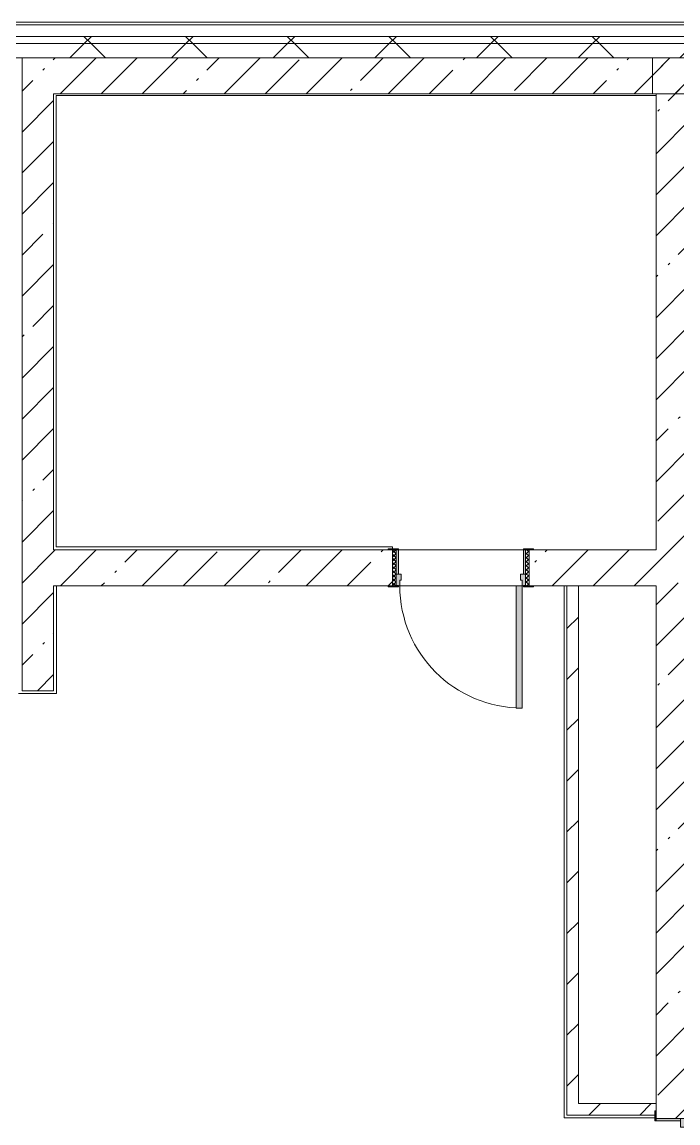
# Model space of a CAD drawing. Header units: millimetres. Extents: x 35111 to 235598, y -8553 to 29000.
# Drawn here: x 193338 to 197900, y 19695 to 27350 of the extents above; entities that cross this region are included whole.
import ezdxf

# ---------------------------------------------------------------- set-up
doc = ezdxf.new("R2010")
doc.units = ezdxf.units.MM
for name, color, linetype, lineweight, true_color in [('A-DOOR-2', 7, 'Continuous', 5, 0xaaaaaa), ('A-DOOR-3', 7, 'Continuous', 5, 0xe2e2e2), ('A-DOOR-FRAM-2', 7, 'Continuous', 5, 0xe2e2e2), ('A-DOOR-FRAM-3', 7, 'Continuous', 5, 0xaaaaaa), ('A-FLOR-2', 7, 'Continuous', 5, 0xaaaaaa)]:
    doc.layers.add(name, color=color, linetype=linetype, lineweight=lineweight, true_color=true_color)
for name, color, linetype, lineweight in [('A-WALL', 7, 'Continuous', 9), ('A-WALL-2', 7, 'Continuous', 5), ('I-WALL-3', 7, 'Continuous', 5)]:
    doc.layers.add(name, color=color, linetype=linetype, lineweight=lineweight)
pattern_1 = [(45, (108587.53, 0), (-353.5534, 353.5534), []), (135, (108587.53, 0), (-353.5534, -353.5534), [])]
pattern_2 = [(45, (108587.53, 0), (-285.1231, 285.1231), []), (45, (108872.65, 0), (-285.1231, 285.1231), [504.031, -100.806, 16.764, -84.042])]
pattern_3 = [(45, (108587.53, 0), (-176.7767, 176.7767), [])]

# ---------------------------------------------------------------- blocks, each defined once
blk = doc.blocks.new('110_Дверь_СКБ_2Ст - Д-1_л_Лестничная клетка EIS60 2-32359692-3_9_2_птичка')
at = {"layer": 'A-DOOR-3'}
for points in [[(662.5, 125), (662.5, 1025), (612.5, 1025), (612.5, 125)], [(-587.5, 525), (-637.5, 525), (-637.5, 125), (-587.5, 125)], [(712.5, -125), (712.5, 45), (697.5, 45), (697.5, -125)]]:
    blk.add_hatch(color=256, dxfattribs=at).paths.add_polyline_path(points)
h = blk.add_hatch(color=256, dxfattribs=at)
h.paths.add_polyline_path([(712.5, 125), (662.5, 125), (662.5, 75), (652.5, 75), (652.5, 45), (712.5, 45)])
h.paths.add_polyline_path([(-627.5, 45), (-627.5, 75), (-637.5, 75), (-637.5, 125), (-687.5, 125), (-687.5, 45)])
at = {"layer": 'A-DOOR-FRAM-2'}
for points in [[(-672.5, 125), (-672.5, 133), (-742.5, 133), (-742.5, 125)], [(767.5, 125), (767.5, 133), (697.5, 133), (697.5, 125)], [(-672.5, -125), (-672.5, 45), (-687.5, 45), (-687.5, -125)], [(-672.5, -133), (-672.5, -125), (-742.5, -125), (-742.5, -133)], [(767.5, -133), (767.5, -125), (697.5, -125), (697.5, -133)]]:
    blk.add_hatch(color=256, dxfattribs=at).paths.add_polyline_path(points)
at = {"layer": 'A-DOOR-2'}
for p, q in [((662.5, 1025), (612.5, 1025)), ((612.5, 1025), (612.5, 125)), ((662.5, 125), (662.5, 1025)), ((-637.5, 525), (-637.5, 125)), ((-587.5, 525), (-637.5, 525)), ((-587.5, 125), (-587.5, 525)), ((-637.5, 125), (-587.5, 125)), ((612.5, 125), (662.5, 125))]:
    blk.add_line(p, q, dxfattribs=at)
for centre, radius, start, end in [((662.5, 125), 900, 90, 180), ((-637.5, 125), 400, 360, 90)]:
    blk.add_arc(centre, radius, start, end, dxfattribs=at)
at = {"layer": 'A-DOOR-FRAM-3'}
for p, q in [((-672.5, 133), (-742.5, 133)), ((-742.5, 133), (-742.5, 125)), ((-742.5, 125), (-672.5, 125)), ((-637.5, 125), (-687.5, 125)), ((-687.5, 125), (-687.5, 45)), ((-672.5, 125), (-672.5, 133)), ((-637.5, 75), (-637.5, 125)), ((662.5, 125), (662.5, 75)), ((712.5, 125), (662.5, 125)), ((767.5, 133), (697.5, 133)), ((697.5, 133), (697.5, 125)), ((697.5, 125), (767.5, 125)), ((712.5, 45), (712.5, 125)), ((767.5, 125), (767.5, 133)), ((-687.5, 45), (-627.5, 45)), ((-672.5, 45), (-687.5, 45)), ((-687.5, 45), (-687.5, -125)), ((-672.5, -125), (-672.5, 45)), ((-627.5, 75), (-637.5, 75)), ((-627.5, 45), (-627.5, 75)), ((662.5, 75), (652.5, 75)), ((652.5, 75), (652.5, 45)), ((652.5, 45), (712.5, 45)), ((712.5, 45), (697.5, 45)), ((697.5, 45), (697.5, -125)), ((712.5, -125), (712.5, 45)), ((-672.5, -125), (-742.5, -125)), ((-742.5, -125), (-742.5, -133)), ((-742.5, -133), (-672.5, -133)), ((-687.5, -125), (-672.5, -125)), ((-672.5, -133), (-672.5, -125)), ((697.5, -125), (712.5, -125)), ((767.5, -125), (697.5, -125)), ((697.5, -125), (697.5, -133)), ((697.5, -133), (767.5, -133)), ((767.5, -133), (767.5, -125))]:
    blk.add_line(p, q, dxfattribs=at)
blk = doc.blocks.new('110_Дверь_СКБ_1Ст_Внутренняя1 - Д-8а 950x2100h _книгохранилище_ огнестойкая дверь_-32656878-3_9_2_птичка')
at = {"layer": 'A-DOOR-2'}
h = blk.add_hatch(dxfattribs=at)
h.set_pattern_fill('FP_187', color=256, style=0, pattern_type=2)
h.set_pattern_definition([(225, (1826.41, -189.685), (-14.14214, 14.14214), []), (135, (1826.41, -189.685), (14.14214, 14.14214), [])])
h.paths.add_polyline_path([(487.5, -125), (487.5, 125), (462.5, 125), (462.5, -125)])
at = {"layer": 'A-DOOR-3'}
h = blk.add_hatch(color=256, dxfattribs=at)
h.paths.add_polyline_path([(462.5, -125), (462.5, -45), (427.5, -45), (427.5, -85), (437.5, -85), (437.5, -125)])
h.paths.add_polyline_path([(-437.5, -125), (-412.5, -125), (-412.5, -85), (-402.5, -85), (-402.5, -45), (-437.5, -45)])
at = {"layer": 'A-DOOR-FRAM-2'}
for points in [[(-422.5, 125), (-422.5, 133), (-492.5, 133), (-492.5, 125)], [(-422.5, -45), (-422.5, 125), (-437.5, 125), (-437.5, -45)], [(517.5, 125), (517.5, 133), (447.5, 133), (447.5, 125)], [(462.5, -45), (462.5, 125), (447.5, 125), (447.5, -45)], [(-422.5, -133), (-422.5, -125), (-492.5, -125), (-492.5, -133)], [(437.5, -975), (437.5, -125), (397.5, -125), (397.5, -975)], [(517.5, -133), (517.5, -125), (447.5, -125), (447.5, -133)]]:
    blk.add_hatch(color=256, dxfattribs=at).paths.add_polyline_path(points)
at = {"layer": 'A-DOOR-FRAM-3'}
h = blk.add_hatch(dxfattribs=at)
h.set_pattern_fill('FP_188', color=256, style=0, pattern_type=2)
h.set_pattern_definition([(315, (-296.384, -189.685), (-14.1421, -14.1421), []), (225, (-296.384, -189.685), (-14.1421, 14.1421), [])])
h.paths.add_polyline_path([(-437.5, -125), (-437.5, 125), (-462.5, 125), (-462.5, -125)])
at = {"layer": 'A-DOOR-2'}
for p, q in [((397.5, -125), (437.5, -125)), ((397.5, -975), (397.5, -125)), ((437.5, -125), (437.5, -975)), ((437.5, -975), (397.5, -975))]:
    blk.add_line(p, q, dxfattribs=at)
blk.add_arc((437.5, -125), 850, 180, 270, dxfattribs=at)
at = {"layer": 'A-DOOR-FRAM-3'}
for p, q in [((-492.5, 133), (-422.5, 133)), ((-492.5, 125), (-492.5, 133)), ((-422.5, 125), (-492.5, 125)), ((-462.5, 125), (-437.5, 125)), ((-462.5, -125), (-462.5, 125)), ((-437.5, 125), (-437.5, -125)), ((-437.5, 125), (-422.5, 125)), ((-437.5, -45), (-437.5, 125)), ((-422.5, 133), (-422.5, 125)), ((-422.5, 125), (-422.5, -45)), ((447.5, 125), (447.5, 133)), ((447.5, 133), (517.5, 133)), ((447.5, -45), (447.5, 125)), ((447.5, 125), (462.5, 125)), ((517.5, 125), (447.5, 125)), ((462.5, -125), (462.5, 125)), ((462.5, 125), (487.5, 125)), ((462.5, 125), (462.5, -45)), ((487.5, 125), (487.5, -125)), ((517.5, 133), (517.5, 125)), ((-437.5, -45), (-402.5, -45)), ((-437.5, -125), (-437.5, -45)), ((-422.5, -45), (-437.5, -45)), ((-402.5, -45), (-402.5, -85)), ((427.5, -45), (462.5, -45)), ((427.5, -85), (427.5, -45)), ((462.5, -45), (447.5, -45)), ((462.5, -45), (462.5, -125)), ((-492.5, -125), (-422.5, -125)), ((-492.5, -133), (-492.5, -125)), ((-422.5, -133), (-492.5, -133)), ((-437.5, -125), (-462.5, -125)), ((-437.5, -124), (-422.5, -124)), ((-437.5, -125), (-437.5, -124)), ((-412.5, -125), (-437.5, -125)), ((-422.5, -125), (-437.5, -125)), ((-422.5, -124), (-422.5, -125)), ((-422.5, -125), (-422.5, -133)), ((-412.5, -85), (-412.5, -125)), ((-402.5, -85), (-412.5, -85)), ((437.5, -85), (427.5, -85)), ((437.5, -125), (437.5, -85)), ((462.5, -125), (437.5, -125)), ((447.5, -125), (447.5, -124)), ((447.5, -124), (462.5, -124)), ((462.5, -125), (447.5, -125)), ((447.5, -133), (447.5, -125)), ((447.5, -125), (517.5, -125)), ((517.5, -133), (447.5, -133)), ((462.5, -124), (462.5, -125)), ((487.5, -125), (462.5, -125)), ((517.5, -125), (517.5, -133))]:
    blk.add_line(p, q, dxfattribs=at)

msp = doc.modelspace()

# ---------------------------------------------------------------- hatches: boundary and pattern name
at = {"layer": 'A-WALL-2'}
h = msp.add_hatch(dxfattribs=at)
h.set_pattern_fill('FP_105', color=256, style=0, pattern_type=2)
h.set_pattern_definition(pattern_1)
h.paths.add_polyline_path([(201747.5, 27200), (201797.5, 27200), (201797.5, 27250), (193157.5, 27250), (193157.5, 27200), (200880.2, 27200)])
h = msp.add_hatch(dxfattribs=at)
h.set_pattern_fill('FP_105', color=256, style=0, pattern_type=2)
h.set_pattern_definition(pattern_1)
h.paths.add_polyline_path([(201647.5, 27100), (201747.5, 27100), (201747.5, 27200), (193157.5, 27200), (193157.5, 27100), (200880.2, 27100)])
at = {"layer": 'I-WALL-3'}
h = msp.add_hatch(dxfattribs=at)
h.set_pattern_fill('FP_101', color=256, style=0, pattern_type=2)
h.set_pattern_definition(pattern_2)
h.paths.add_polyline_path([(197747.5, 26850), (197747.5, 27100), (193337.5, 27100), (193337.5, 26850), (195286.9, 26850)])
h = msp.add_hatch(dxfattribs=at)
h.set_pattern_fill('FP_101', color=256, style=0, pattern_type=2)
h.set_pattern_definition(pattern_2)
h.paths.add_polyline_path([(201397.5, 26850), (201397.5, 27100), (197722.5, 27100), (197722.5, 26850), (200880.2, 26850)])
h = msp.add_hatch(dxfattribs=at)
h.set_pattern_fill('FP_101', color=256, style=0, pattern_type=2)
h.set_pattern_definition(pattern_2)
h.paths.add_polyline_path([(197747.5, 17270), (197997.5, 17270), (197997.5, 18325), (197747.5, 18325), (197747.5, 18162.4)])
h.paths.add_polyline_path([(197747.5, 19725), (197997.5, 19725), (197997.5, 27100), (197747.5, 27100), (197747.5, 19750)])
h = msp.add_hatch(dxfattribs=at)
h.set_pattern_fill('FP_101', color=256, style=0, pattern_type=2)
h.set_pattern_definition(pattern_2)
h.paths.add_polyline_path([(193337.5, 22700), (193557.5, 22700), (193557.5, 26850), (193337.5, 26850), (193337.5, 22790)])
h = msp.add_hatch(dxfattribs=at)
h.set_pattern_fill('FP_101', color=256, style=0, pattern_type=2)
h.set_pattern_definition(pattern_2)
h.paths.add_polyline_path([(197151.4, 23430), (197747.5, 23430), (197747.5, 23680), (196865.5, 23680), (196865.5, 23430), (197127.5, 23430)])
h.paths.add_polyline_path([(195286.9, 23430), (195915.5, 23430), (195915.5, 23680), (193557.5, 23680), (193557.5, 23430)])
h = msp.add_hatch(dxfattribs=at)
h.set_pattern_fill('FP_106', color=256, style=0, pattern_type=2)
h.set_pattern_definition(pattern_3)
h.paths.add_polyline_path([(197207.5, 19750), (197207.5, 23430), (197127.5, 23430), (197127.5, 19750), (197151.4, 19750)])
h = msp.add_hatch(dxfattribs=at)
h.set_pattern_fill('FP_106', color=256, style=0, pattern_type=2)
h.set_pattern_definition(pattern_3)
h.paths.add_polyline_path([(197207.5, 19750), (197739.5, 19750), (197739.5, 19780), (197747.5, 19780), (197747.5, 19830), (197207.5, 19830)])

# ---------------------------------------------------------------- linework, layer by layer
at = {"layer": 'A-FLOR-2'}
for p, q in [((197747.5, 26840), (193575.5, 26840)), ((193575.5, 26840), (193575.5, 23700)), ((193575.5, 23700), (195915.5, 23700)), ((195915.5, 23700), (195915.5, 23688)), ((193577.5, 23430), (193577.5, 22680)), ((197107.5, 19730), (197107.5, 23430)), ((193577.5, 22680), (193312.1, 22680)), ((197739.5, 19730), (197107.5, 19730))]:
    msp.add_line(p, q, dxfattribs=at)
at = {"layer": 'A-WALL'}
for p, q in [((201877.5, 27330), (188937.5, 27330)), ((201797.5, 27250), (188937.5, 27250)), ((201747.5, 27200), (188937.5, 27200)), ((197207.5, 23430), (197127.5, 23430)), ((197747.5, 19780), (197747.5, 19830))]:
    msp.add_line(p, q, dxfattribs=at)
at = {"layer": 'A-WALL-2'}
for p, q in [((201897.5, 27350), (184937.5, 27350)), ((189237.5, 27100), (201397.5, 27100))]:
    msp.add_line(p, q, dxfattribs=at)
at = {"layer": 'I-WALL-3'}
for p, q in [((193337.5, 27100), (193337.5, 22700)), ((197747.5, 27100), (193337.5, 27100)), ((201397.5, 27100), (197722.5, 27100)), ((197722.5, 27100), (197722.5, 26850)), ((193557.5, 23680), (193557.5, 26850)), ((193557.5, 26850), (197747.5, 26850)), ((197722.5, 26850), (201397.5, 26850)), ((197747.5, 26850), (197747.5, 23680)), ((195885.5, 23680), (193557.5, 23680)), ((195955.5, 23680), (196825.5, 23680)), ((197747.5, 23680), (196895.5, 23680)), ((193557.5, 22700), (193557.5, 23430)), ((193557.5, 23430), (195885.5, 23430)), ((196775.5, 23430), (195965.5, 23430)), ((196895.5, 23430), (197127.5, 23430)), ((197127.5, 23430), (197127.5, 19750)), ((197207.5, 19830), (197207.5, 23430)), ((197207.5, 23430), (197747.5, 23430)), ((197747.5, 23430), (197747.5, 19830)), ((193337.5, 22700), (193557.5, 22700)), ((197747.5, 19830), (197207.5, 19830)), ((197127.5, 19750), (197739.5, 19750))]:
    msp.add_line(p, q, dxfattribs=at)

# ---------------------------------------------------------------- block references
at = {"layer": 'A-DOOR-2'}
msp.add_blockref('110_Дверь_СКБ_1Ст_Внутренняя1 - Д-8а 950x2100h _книгохранилище_ огнестойкая дверь_-32656878-3_9_2_птичка', (196378, 23555), dxfattribs=at)
at = {"layer": 'A-DOOR-2', "rotation": 269.9999999999998}
msp.add_blockref('110_Дверь_СКБ_2Ст - Д-1_л_Лестничная клетка EIS60 2-32359692-3_9_2_птичка', (197872.5, 19037.5), dxfattribs=at)

doc.saveas('drawing.dxf')
